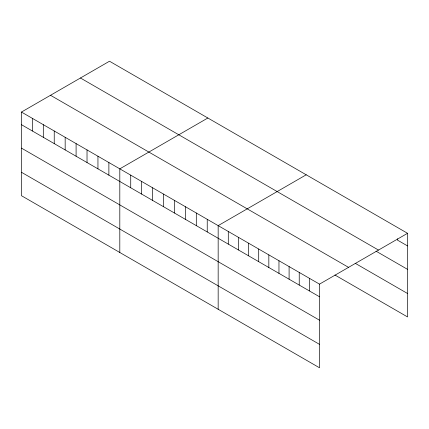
<?xml version="1.0" encoding="UTF-8"?>
<svg xmlns="http://www.w3.org/2000/svg" width="429" height="429" viewBox="0 0 429 429"><rect width="100%" height="100%" fill="white"/><g stroke="black" fill="none" stroke-linecap="round" stroke-linejoin="round"><path stroke-width="0.64" d="M21.45 112.06L319.498 284.137L319.498 367.776L21.45 195.699L21.45 112.06L109.502 61.224L407.55 233.301L407.55 316.94L334.926 275.01M207.856 118.007L119.809 168.844L119.809 252.483M306.215 174.796L218.163 225.633L218.163 309.271M319.498 284.137L407.55 233.301M407.55 245.924L397.415 240.074L397.415 238.744M80.443 77.998L378.496 250.075M376.024 251.158L407.55 269.358M355.191 263.277L407.55 293.506M50.504 95.281L348.557 267.358M21.45 124.683L319.498 296.761M21.45 148.118L319.498 320.195M21.45 172.265L319.498 344.342M309.368 278.287L309.368 290.91M299.233 272.436L299.233 285.06M289.098 266.586L289.098 279.209M278.963 260.735L278.963 273.359M268.833 254.885L268.833 267.508M258.698 249.034L258.698 261.658M248.563 243.184L248.563 255.807M238.433 237.334L238.433 249.957M228.298 231.483L228.298 244.106M207.234 219.321L207.234 231.944M196.305 213.009L196.305 225.638M185.376 206.703L185.376 219.326M174.447 200.391L174.447 213.015M163.519 194.085L163.519 206.708M152.59 187.773L152.59 200.397M141.661 181.462L141.661 194.09M130.732 175.155L130.732 187.779M108.88 162.537L108.88 175.161M97.951 156.226L97.951 168.849M87.023 149.914L87.023 162.543M76.094 143.608L76.094 156.231M65.165 137.296L65.165 149.919M54.236 130.99L54.236 143.613M43.308 124.678L43.308 137.301M32.379 118.366L32.379 130.995"/></g></svg>
